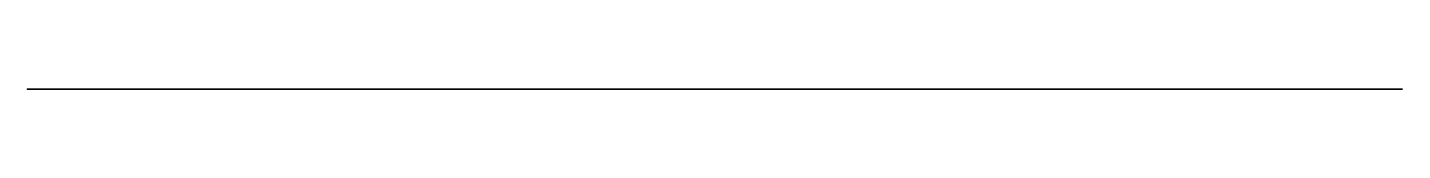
# Model space of a CAD drawing. Header units: centimetres. Extents: x 0 to 10, y 0 to 0.
import ezdxf

# ---------------------------------------------------------------- set-up
doc = ezdxf.new("R2010")
doc.units = ezdxf.units.CM
doc.header["$MEASUREMENT"] = 0
doc.layers.add('AH79100c Airfoil v1_AH_79-100_C_AIRFOIL_1.0', color=7, linetype='Continuous')

msp = doc.modelspace()

# ---------------------------------------------------------------- linework, layer by layer
at = {"layer": 'AH79100c Airfoil v1_AH_79-100_C_AIRFOIL_1.0', "extrusion": (0, 1, 0)}
msp.add_open_spline([(10, 0), (10, 0, 0), (9.999, 0, 0.001), (9.992, 0, 0.003), (9.979, 0, 0.007), (9.965, 0, 0.015), (9.949, 0, 0.023), (9.93, 0, 0.032), (9.909, 0, 0.041), (9.886, 0, 0.051), (9.864, 0, 0.061), (9.84, 0, 0.072), (9.816, 0, 0.084), (9.791, 0, 0.096), (9.765, 0, 0.109), (9.738, 0, 0.122), (9.71, 0, 0.136), (9.682, 0, 0.149), (9.653, 0, 0.163), (9.623, 0, 0.177), (9.593, 0, 0.19), (9.562, 0, 0.204), (9.531, 0, 0.218), (9.499, 0, 0.232), (9.466, 0, 0.245), (9.433, 0, 0.258), (9.399, 0, 0.272), (9.365, 0, 0.285), (9.33, 0, 0.298), (9.295, 0, 0.311), (9.259, 0, 0.323), (9.223, 0, 0.336), (9.187, 0, 0.348), (9.15, 0, 0.361), (9.112, 0, 0.373), (9.075, 0, 0.385), (9.037, 0, 0.398), (8.998, 0, 0.41), (8.959, 0, 0.422), (8.92, 0, 0.434), (8.881, 0, 0.446), (8.841, 0, 0.458), (8.801, 0, 0.47), (8.76, 0, 0.481), (8.719, 0, 0.493), (8.678, 0, 0.505), (8.637, 0, 0.517), (8.595, 0, 0.528), (8.553, 0, 0.54), (8.511, 0, 0.551), (8.468, 0, 0.563), (8.426, 0, 0.574), (8.383, 0, 0.586), (8.339, 0, 0.597), (8.296, 0, 0.608), (8.252, 0, 0.619), (8.208, 0, 0.63), (8.164, 0, 0.641), (8.12, 0, 0.652), (8.075, 0, 0.663), (8.03, 0, 0.674), (7.985, 0, 0.685), (7.94, 0, 0.695), (7.894, 0, 0.706), (7.849, 0, 0.716), (7.803, 0, 0.727), (7.757, 0, 0.737), (7.711, 0, 0.748), (7.664, 0, 0.758), (7.618, 0, 0.768), (7.571, 0, 0.778), (7.524, 0, 0.788), (7.477, 0, 0.798), (7.43, 0, 0.808), (7.382, 0, 0.817), (7.335, 0, 0.827), (7.287, 0, 0.836), (7.239, 0, 0.846), (7.191, 0, 0.855), (7.143, 0, 0.864), (7.095, 0, 0.874), (7.046, 0, 0.883), (6.998, 0, 0.891), (6.949, 0, 0.9), (6.9, 0, 0.909), (6.852, 0, 0.917), (6.803, 0, 0.926), (6.753, 0, 0.934), (6.704, 0, 0.942), (6.655, 0, 0.951), (6.605, 0, 0.959), (6.556, 0, 0.966), (6.506, 0, 0.974), (6.457, 0, 0.982), (6.407, 0, 0.989), (6.357, 0, 0.996), (6.307, 0, 1.003), (6.257, 0, 1.01), (6.207, 0, 1.017), (6.157, 0, 1.023), (6.106, 0, 1.03), (6.056, 0, 1.036), (6.005, 0, 1.042), (5.955, 0, 1.048), (5.904, 0, 1.054), (5.854, 0, 1.059), (5.803, 0, 1.065), (5.752, 0, 1.07), (5.702, 0, 1.075), (5.651, 0, 1.08), (5.6, 0, 1.085), (5.549, 0, 1.089), (5.498, 0, 1.093), (5.447, 0, 1.097), (5.396, 0, 1.101), (5.345, 0, 1.105), (5.294, 0, 1.108), (5.243, 0, 1.112), (5.192, 0, 1.115), (5.141, 0, 1.118), (5.09, 0, 1.121), (5.039, 0, 1.123), (4.987, 0, 1.126), (4.936, 0, 1.128), (4.885, 0, 1.13), (4.834, 0, 1.132), (4.783, 0, 1.133), (4.732, 0, 1.135), (4.681, 0, 1.136), (4.63, 0, 1.137), (4.578, 0, 1.138), (4.527, 0, 1.139), (4.476, 0, 1.139), (4.425, 0, 1.14), (4.374, 0, 1.14), (4.323, 0, 1.14), (4.273, 0, 1.14), (4.222, 0, 1.14), (4.171, 0, 1.139), (4.12, 0, 1.139), (4.069, 0, 1.138), (4.019, 0, 1.137), (3.968, 0, 1.136), (3.917, 0, 1.134), (3.867, 0, 1.133), (3.816, 0, 1.131), (3.766, 0, 1.129), (3.716, 0, 1.127), (3.666, 0, 1.125), (3.615, 0, 1.123), (3.565, 0, 1.12), (3.515, 0, 1.118), (3.465, 0, 1.115), (3.416, 0, 1.112), (3.366, 0, 1.108), (3.316, 0, 1.105), (3.267, 0, 1.101), (3.217, 0, 1.098), (3.168, 0, 1.094), (3.119, 0, 1.089), (3.07, 0, 1.085), (3.021, 0, 1.081), (2.972, 0, 1.076), (2.923, 0, 1.071), (2.875, 0, 1.066), (2.826, 0, 1.061), (2.778, 0, 1.056), (2.73, 0, 1.05), (2.682, 0, 1.044), (2.634, 0, 1.038), (2.586, 0, 1.032), (2.538, 0, 1.026), (2.491, 0, 1.019), (2.444, 0, 1.012), (2.397, 0, 1.006), (2.35, 0, 0.998), (2.303, 0, 0.991), (2.256, 0, 0.984), (2.21, 0, 0.976), (2.164, 0, 0.968), (2.118, 0, 0.96), (2.072, 0, 0.952), (2.027, 0, 0.943), (1.981, 0, 0.935), (1.936, 0, 0.926), (1.891, 0, 0.917), (1.847, 0, 0.908), (1.802, 0, 0.898), (1.758, 0, 0.888), (1.714, 0, 0.879), (1.67, 0, 0.868), (1.627, 0, 0.858), (1.584, 0, 0.847), (1.541, 0, 0.837), (1.498, 0, 0.826), (1.456, 0, 0.815), (1.414, 0, 0.803), (1.372, 0, 0.792), (1.331, 0, 0.78), (1.29, 0, 0.768), (1.249, 0, 0.756), (1.208, 0, 0.744), (1.168, 0, 0.731), (1.128, 0, 0.718), (1.089, 0, 0.705), (1.05, 0, 0.691), (1.011, 0, 0.677), (0.973, 0, 0.664), (0.935, 0, 0.65), (0.898, 0, 0.636), (0.861, 0, 0.621), (0.824, 0, 0.606), (0.788, 0, 0.591), (0.752, 0, 0.576), (0.717, 0, 0.56), (0.682, 0, 0.545), (0.648, 0, 0.529), (0.614, 0, 0.513), (0.58, 0, 0.497), (0.548, 0, 0.48), (0.516, 0, 0.463), (0.484, 0, 0.446), (0.453, 0, 0.429), (0.423, 0, 0.411), (0.393, 0, 0.394), (0.364, 0, 0.376), (0.335, 0, 0.359), (0.308, 0, 0.341), (0.281, 0, 0.322), (0.255, 0, 0.304), (0.23, 0, 0.284), (0.205, 0, 0.265), (0.182, 0, 0.245), (0.159, 0, 0.226), (0.138, 0, 0.208), (0.117, 0, 0.189), (0.097, 0, 0.169), (0.079, 0, 0.15), (0.063, 0, 0.13), (0.047, 0, 0.111), (0.033, 0, 0.094), (0.02, 0, 0.077), (0.011, 0, 0.058), (0.004, 0, 0.038), (0, 0, 0.016), (-0.001, 0, -0.005), (0.002, 0, -0.022), (0.009, 0, -0.037), (0.02, 0, -0.05), (0.035, 0, -0.063), (0.052, 0, -0.074), (0.07, 0, -0.085), (0.09, 0, -0.094), (0.112, 0, -0.102), (0.136, 0, -0.107), (0.161, 0, -0.112), (0.186, 0, -0.116), (0.213, 0, -0.119), (0.241, 0, -0.123), (0.269, 0, -0.125), (0.298, 0, -0.127), (0.328, 0, -0.128), (0.359, 0, -0.128), (0.391, 0, -0.128), (0.423, 0, -0.128), (0.455, 0, -0.128), (0.488, 0, -0.128), (0.522, 0, -0.127), (0.556, 0, -0.126), (0.591, 0, -0.125), (0.626, 0, -0.123), (0.662, 0, -0.121), (0.698, 0, -0.12), (0.735, 0, -0.118), (0.772, 0, -0.116), (0.809, 0, -0.113), (0.847, 0, -0.111), (0.885, 0, -0.108), (0.924, 0, -0.106), (0.963, 0, -0.103), (1.002, 0, -0.1), (1.042, 0, -0.097), (1.082, 0, -0.094), (1.122, 0, -0.091), (1.163, 0, -0.088), (1.204, 0, -0.085), (1.245, 0, -0.081), (1.287, 0, -0.078), (1.328, 0, -0.074), (1.371, 0, -0.07), (1.413, 0, -0.066), (1.456, 0, -0.061), (1.499, 0, -0.057), (1.542, 0, -0.053), (1.585, 0, -0.049), (1.629, 0, -0.044), (1.673, 0, -0.04), (1.717, 0, -0.036), (1.761, 0, -0.032), (1.806, 0, -0.027), (1.851, 0, -0.023), (1.896, 0, -0.018), (1.941, 0, -0.014), (1.987, 0, -0.009), (2.032, 0, -0.005), (2.078, 0, -0.001), (2.124, 0, 0.004), (2.17, 0, 0.008), (2.217, 0, 0.012), (2.263, 0, 0.017), (2.31, 0, 0.021), (2.357, 0, 0.026), (2.404, 0, 0.03), (2.451, 0, 0.035), (2.499, 0, 0.039), (2.546, 0, 0.044), (2.594, 0, 0.048), (2.642, 0, 0.053), (2.69, 0, 0.057), (2.738, 0, 0.061), (2.786, 0, 0.066), (2.835, 0, 0.07), (2.883, 0, 0.074), (2.932, 0, 0.079), (2.981, 0, 0.083), (3.03, 0, 0.087), (3.079, 0, 0.092), (3.128, 0, 0.096), (3.177, 0, 0.1), (3.226, 0, 0.104), (3.276, 0, 0.108), (3.325, 0, 0.112), (3.375, 0, 0.116), (3.424, 0, 0.12), (3.474, 0, 0.124), (3.524, 0, 0.128), (3.574, 0, 0.132), (3.624, 0, 0.135), (3.674, 0, 0.139), (3.724, 0, 0.143), (3.775, 0, 0.147), (3.825, 0, 0.15), (3.876, 0, 0.154), (3.926, 0, 0.157), (3.977, 0, 0.16), (4.027, 0, 0.164), (4.078, 0, 0.167), (4.128, 0, 0.17), (4.179, 0, 0.173), (4.23, 0, 0.176), (4.281, 0, 0.179), (4.332, 0, 0.182), (4.383, 0, 0.185), (4.434, 0, 0.188), (4.485, 0, 0.191), (4.536, 0, 0.194), (4.587, 0, 0.196), (4.638, 0, 0.199), (4.689, 0, 0.201), (4.74, 0, 0.204), (4.791, 0, 0.206), (4.842, 0, 0.208), (4.893, 0, 0.211), (4.944, 0, 0.213), (4.995, 0, 0.215), (5.047, 0, 0.217), (5.098, 0, 0.219), (5.149, 0, 0.221), (5.2, 0, 0.223), (5.251, 0, 0.225), (5.302, 0, 0.227), (5.353, 0, 0.229), (5.404, 0, 0.23), (5.455, 0, 0.232), (5.506, 0, 0.234), (5.557, 0, 0.235), (5.608, 0, 0.237), (5.659, 0, 0.238), (5.71, 0, 0.24), (5.761, 0, 0.241), (5.812, 0, 0.242), (5.863, 0, 0.244), (5.914, 0, 0.245), (5.964, 0, 0.246), (6.015, 0, 0.247), (6.065, 0, 0.248), (6.116, 0, 0.249), (6.166, 0, 0.25), (6.217, 0, 0.251), (6.267, 0, 0.251), (6.318, 0, 0.252), (6.368, 0, 0.253), (6.418, 0, 0.253), (6.468, 0, 0.254), (6.518, 0, 0.254), (6.568, 0, 0.255), (6.618, 0, 0.255), (6.667, 0, 0.255), (6.717, 0, 0.256), (6.766, 0, 0.256), (6.816, 0, 0.256), (6.865, 0, 0.256), (6.914, 0, 0.255), (6.963, 0, 0.255), (7.012, 0, 0.255), (7.061, 0, 0.255), (7.11, 0, 0.254), (7.159, 0, 0.254), (7.207, 0, 0.253), (7.256, 0, 0.253), (7.304, 0, 0.252), (7.352, 0, 0.251), (7.4, 0, 0.25), (7.448, 0, 0.25), (7.495, 0, 0.249), (7.543, 0, 0.248), (7.59, 0, 0.246), (7.638, 0, 0.245), (7.685, 0, 0.244), (7.731, 0, 0.242), (7.778, 0, 0.241), (7.825, 0, 0.239), (7.871, 0, 0.238), (7.917, 0, 0.236), (7.963, 0, 0.234), (8.009, 0, 0.232), (8.054, 0, 0.231), (8.1, 0, 0.229), (8.145, 0, 0.226), (8.19, 0, 0.224), (8.235, 0, 0.222), (8.279, 0, 0.22), (8.323, 0, 0.217), (8.367, 0, 0.215), (8.411, 0, 0.212), (8.455, 0, 0.209), (8.498, 0, 0.207), (8.541, 0, 0.204), (8.584, 0, 0.201), (8.626, 0, 0.198), (8.668, 0, 0.194), (8.71, 0, 0.191), (8.752, 0, 0.188), (8.793, 0, 0.184), (8.834, 0, 0.181), (8.875, 0, 0.177), (8.915, 0, 0.174), (8.955, 0, 0.17), (8.995, 0, 0.166), (9.034, 0, 0.162), (9.073, 0, 0.158), (9.112, 0, 0.154), (9.15, 0, 0.15), (9.188, 0, 0.145), (9.225, 0, 0.141), (9.262, 0, 0.137), (9.299, 0, 0.132), (9.335, 0, 0.127), (9.37, 0, 0.123), (9.405, 0, 0.118), (9.44, 0, 0.113), (9.474, 0, 0.108), (9.508, 0, 0.103), (9.541, 0, 0.098), (9.573, 0, 0.092), (9.605, 0, 0.087), (9.636, 0, 0.082), (9.667, 0, 0.076), (9.697, 0, 0.07), (9.726, 0, 0.065), (9.754, 0, 0.059), (9.782, 0, 0.054), (9.809, 0, 0.048), (9.834, 0, 0.042), (9.858, 0, 0.036), (9.882, 0, 0.029), (9.905, 0, 0.023), (9.927, 0, 0.018), (9.947, 0, 0.013), (9.964, 0, 0.008), (9.978, 0, 0.004), (9.991, 0, 0.001), (9.998, 0, 0), (10, 0, 0), (10, 0)], degree=5, dxfattribs=at)
at = {"layer": 'AH79100c Airfoil v1_AH_79-100_C_AIRFOIL_1.0'}
msp.add_point((0, 0), dxfattribs=at)

doc.saveas('drawing.dxf')
